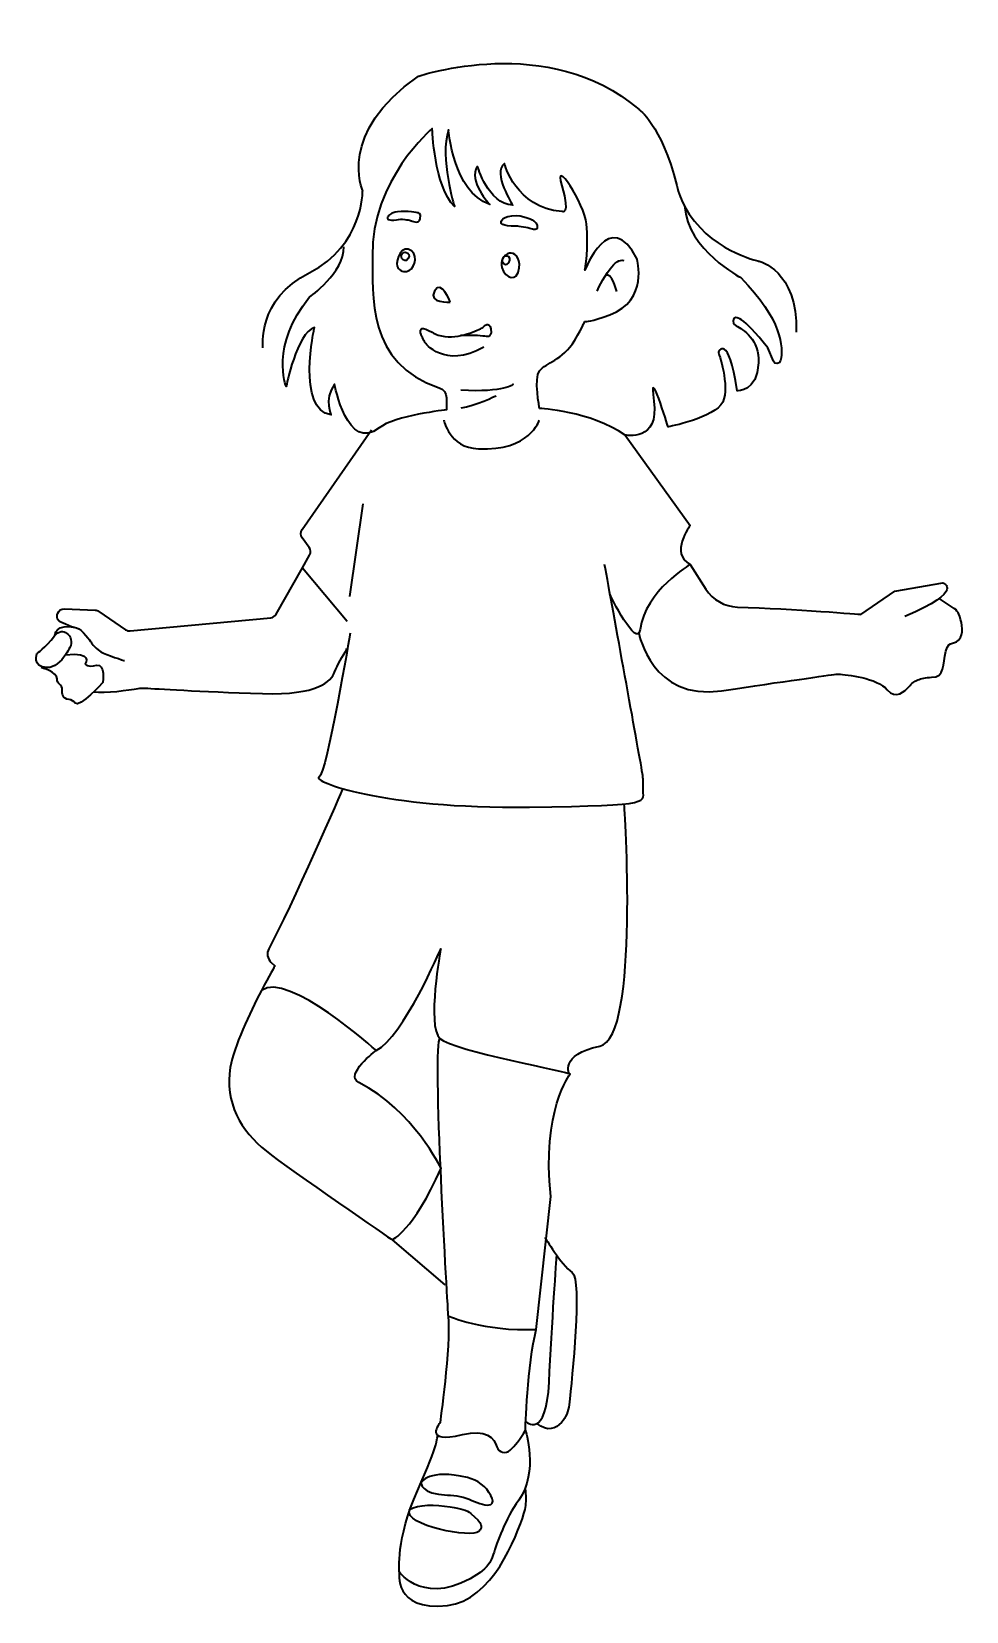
# Model space of a CAD drawing. Header units: inches. Extents: x -0.01 to 5.01, y 0 to 8.47.
import ezdxf

# ---------------------------------------------------------------- set-up
doc = ezdxf.new("R2010")
doc.units = ezdxf.units.IN
doc.header["$MEASUREMENT"] = 0
doc.layers.add('Layer 2', color=7, linetype='Continuous', lineweight=0)

msp = doc.modelspace()

# ---------------------------------------------------------------- linework, layer by layer
at = {"layer": 'Layer 2', "color": 250, "lineweight": 35, "true_color": 0x221f20}
for p, q in [((1.7712, 5.9405), (1.7014, 5.4436)), ((1.4482, 5.5968), (1.6889, 5.3097)), ((1.9287, 1.9915), (2.2128, 1.75))]:
    msp.add_line(p, q, dxfattribs=at)
msp.add_lwpolyline([(2.5431, 7.2541)], dxfattribs=at)
for points, knots in [([(1.2361, 6.7778), (1.2361, 6.7778), (1.201, 7.0363), (1.4876, 7.1818), (1.7742, 7.3273), (1.7712, 7.6199), (1.7712, 7.6199), (1.7712, 7.6199), (1.6311, 7.9318), (2.0701, 8.2341), (2.0701, 8.2341), (2.7709, 8.4738), (3.2522, 8.0569), (3.2522, 8.0569), (3.3736, 7.9777), (3.4561, 7.6484), (3.4664, 7.6072), (3.481, 7.57), (3.4986, 7.5364), (3.6221, 7.3011), (3.8952, 7.2426), (3.8952, 7.2426), (3.8952, 7.2426), (4.1065, 7.196), (4.0972, 6.8604)], [0, 0, 0, 0, 1, 1, 1, 2, 2, 2, 3, 3, 3, 4, 4, 4, 5, 5, 5, 6, 6, 6, 7, 7, 7, 8, 8, 8, 8]), ([(3.4986, 7.5364), (3.5137, 7.3025), (3.8007, 7.1536), (3.8007, 7.1536), (4.0212, 6.9289), (4.0293, 6.7796), (4.0129, 6.7083), (4.0085, 6.689), (3.982, 6.6866), (3.9745, 6.7049), (3.9745, 6.7049), (3.9451, 6.7762), (3.9451, 6.7762), (3.8069, 6.9515), (3.7697, 6.9509), (3.7605, 6.9299), (3.7547, 6.9168), (3.7617, 6.9016), (3.7746, 6.8953), (3.8117, 6.8773), (3.9001, 6.8212), (3.8952, 6.6967), (3.889, 6.5392), (3.7808, 6.5471), (3.7808, 6.5471), (3.7341, 6.8613), (3.6789, 6.7543), (3.6789, 6.7543), (3.6789, 6.7543), (3.744, 6.5717), (3.7026, 6.4862), (3.6611, 6.4006), (3.4097, 6.3528), (3.4097, 6.3528), (3.4097, 6.3528), (3.3011, 6.7124), (3.3333, 6.4917), (3.3656, 6.2709), (3.1795, 6.309), (3.1795, 6.309), (2.9953, 6.437), (2.7201, 6.4519), (2.7201, 6.4519), (2.7201, 6.4519), (2.6886, 6.614), (2.7201, 6.6533), (2.757, 6.6994), (2.8395, 6.7075), (2.9097, 6.8186), (3.0123, 6.9809), (2.8889, 6.8751), (3.0973, 6.9536), (3.3057, 7.0322), (3.2436, 7.2523), (3.2436, 7.2523), (3.0973, 7.5417), (2.9639, 7.1944), (2.9639, 7.1944), (2.9639, 7.1944), (2.9854, 7.3177), (2.9722, 7.4431), (2.9611, 7.5486), (2.7923, 7.8134), (2.8397, 7.6469), (2.887, 7.4803), (2.8397, 7.509), (2.8397, 7.509), (2.5927, 7.5266), (2.5319, 7.7653), (2.5319, 7.7653), (2.4648, 7.7172), (2.5766, 7.5417), (2.5766, 7.5417), (2.4432, 7.5507), (2.3875, 7.75), (2.3875, 7.75), (2.3322, 7.6774), (2.4528, 7.5458), (2.4528, 7.5458), (2.2561, 7.6151), (2.2319, 7.9458), (2.2319, 7.9458), (2.1821, 7.7977), (2.2639, 7.5347), (2.2639, 7.5347), (2.154, 7.6424), (2.1445, 7.9532), (2.1445, 7.9532), (2.1445, 7.9532), (1.8183, 7.6822), (1.8231, 7.267), (1.8253, 7.0689), (1.7919, 6.6885), (2.181, 6.5629), (2.2044, 6.5553), (2.2205, 6.5339), (2.2205, 6.5093), (2.2205, 6.5093), (2.2205, 6.4444), (2.2205, 6.4444), (2.2205, 6.4444), (1.9407, 6.4128), (1.8592, 6.3474), (1.6898, 6.2113), (1.6201, 6.5823), (1.6201, 6.5823), (1.5598, 6.4939), (1.6028, 6.4167), (1.6028, 6.4167), (1.4127, 6.445), (1.5125, 6.8861), (1.5125, 6.8861), (1.4175, 6.8566), (1.3611, 6.5694), (1.3611, 6.5694), (1.3611, 6.5694), (1.2715, 6.7882), (1.4864, 7.0499), (1.4864, 7.0499), (1.6742, 7.1807), (1.6695, 7.3191)], [0, 0, 0, 0, 1, 1, 1, 2, 2, 2, 3, 3, 3, 4, 4, 4, 5, 5, 5, 6, 6, 6, 7, 7, 7, 8, 8, 8, 9, 9, 9, 10, 10, 10, 11, 11, 11, 12, 12, 12, 13, 13, 13, 14, 14, 14, 15, 15, 15, 16, 16, 16, 17, 17, 17, 18, 18, 18, 19, 19, 19, 20, 20, 20, 21, 21, 21, 22, 22, 22, 23, 23, 23, 24, 24, 24, 25, 25, 25, 26, 26, 26, 27, 27, 27, 28, 28, 28, 29, 29, 29, 30, 30, 30, 31, 31, 31, 32, 32, 32, 33, 33, 33, 34, 34, 34, 35, 35, 35, 36, 36, 36, 37, 37, 37, 38, 38, 38, 39, 39, 39, 40, 40, 40, 40]), ([(1.9097, 7.4659), (1.905, 7.468), (1.9031, 7.4735), (1.9052, 7.4783), (1.9097, 7.4878), (1.9222, 7.5027), (1.9577, 7.5072), (2.011, 7.5139), (2.067, 7.5015), (2.067, 7.5015), (2.067, 7.5015), (2.0866, 7.5017), (2.0801, 7.4694), (2.0744, 7.4415), (2.0419, 7.4542), (2.0331, 7.4582), (2.0313, 7.459), (2.0295, 7.4596), (2.0276, 7.4601), (2.0168, 7.463), (1.9807, 7.4713), (1.9522, 7.4643), (1.9312, 7.4592), (1.9173, 7.4626), (1.9097, 7.4659)], [0, 0, 0, 0, 1, 1, 1, 2, 2, 2, 3, 3, 3, 4, 4, 4, 5, 5, 5, 6, 6, 6, 7, 7, 7, 8, 8, 8, 8]), ([(2.6913, 7.4117), (2.6982, 7.4101), (2.7053, 7.4141), (2.7074, 7.4209), (2.7137, 7.4416), (2.6898, 7.4577), (2.6898, 7.4577), (2.6898, 7.4577), (2.6344, 7.4928), (2.5712, 7.486), (2.508, 7.4792), (2.5139, 7.4479), (2.5139, 7.4479), (2.5139, 7.4479), (2.5126, 7.4274), (2.5948, 7.43), (2.5948, 7.43), (2.6437, 7.426), (2.6683, 7.4182), (2.6786, 7.4149), (2.6861, 7.4129), (2.6913, 7.4117)], [0, 0, 0, 0, 1, 1, 1, 2, 2, 2, 3, 3, 3, 4, 4, 4, 5, 5, 5, 6, 6, 6, 7, 7, 7, 7]), ([(2.0059, 7.1861), (1.9872, 7.1832), (1.9615, 7.1965), (1.9566, 7.2148), (1.9472, 7.2505), (1.9842, 7.339), (2.034, 7.2966), (2.0704, 7.2655), (2.0471, 7.1925), (2.0059, 7.1861)], [0, 0, 0, 0, 1, 1, 1, 2, 2, 2, 3, 3, 3, 3]), ([(2.0051, 7.2894), (1.9871, 7.2943), (1.9722, 7.2736), (1.9811, 7.2572), (1.9892, 7.2423), (2.0036, 7.2399), (2.0139, 7.2541), (2.0276, 7.2731), (2.0165, 7.2863), (2.0051, 7.2894)], [0, 0, 0, 0, 1, 1, 1, 2, 2, 2, 3, 3, 3, 3]), ([(2.5184, 7.2088), (2.5092, 7.2412), (2.5265, 7.277), (2.5593, 7.2847), (2.5814, 7.2899), (2.6198, 7.2664), (2.6111, 7.2056), (2.6001, 7.1278), (2.5368, 7.1444), (2.5184, 7.2088)], [0, 0, 0, 0, 1, 1, 1, 2, 2, 2, 3, 3, 3, 3]), ([(2.5465, 7.2688), (2.5286, 7.2737), (2.5137, 7.253), (2.5225, 7.2366), (2.5307, 7.2217), (2.5451, 7.2193), (2.5553, 7.2335)], [0, 0, 0, 0, 1, 1, 1, 2, 2, 2, 2]), ([(2.5553, 7.2335), (2.5691, 7.2525), (2.558, 7.2657), (2.5465, 7.2688), (2.5286, 7.2737), (2.5137, 7.253), (2.5225, 7.2366)], [0, 0, 0, 0, 1, 1, 1, 2, 2, 2, 2]), ([(3.0288, 7.0817), (3.0288, 7.0817), (3.0606, 7.1512), (3.0987, 7.2002), (3.1228, 7.2313), (3.1495, 7.2541), (3.172, 7.2457)], [0, 0, 0, 0, 1, 1, 1, 2, 2, 2, 2]), ([(2.2407, 7.0223), (2.2407, 7.0223), (2.1202, 7.0143), (2.1566, 7.0814), (2.1929, 7.1485), (2.2407, 7.0223), (2.2407, 7.0223)], [0, 0, 0, 0, 1, 1, 1, 2, 2, 2, 2]), ([(2.4215, 6.7815), (2.2077, 6.659), (2.1051, 6.8056), (2.1051, 6.8056), (2.1051, 6.8056), (2.0309, 6.9271), (2.1438, 6.8604), (2.1542, 6.8542), (2.1651, 6.8494), (2.1761, 6.8458), (2.2693, 6.8153), (2.3795, 6.8673), (2.4091, 6.8828), (2.4132, 6.885), (2.417, 6.8876), (2.4204, 6.8909), (2.4304, 6.9007), (2.4578, 6.9213), (2.4606, 6.8594), (2.4612, 6.8459), (2.4492, 6.8353), (2.4358, 6.8377), (2.4141, 6.8416), (2.3732, 6.8446), (2.2959, 6.8424)], [0, 0, 0, 0, 1, 1, 1, 2, 2, 2, 3, 3, 3, 4, 4, 4, 5, 5, 5, 6, 6, 6, 7, 7, 7, 8, 8, 8, 8]), ([(2.2069, 6.3889), (2.2069, 6.3889), (2.2336, 6.2425), (2.3922, 6.2351), (2.6688, 6.2221), (2.7194, 6.3889), (2.7194, 6.3889)], [0, 0, 0, 0, 1, 1, 1, 2, 2, 2, 2]), ([(0.1416, 5.3117), (0.1416, 5.3117), (0.1416, 5.3117), (0.1416, 5.3117), (0.1182, 5.3369), (0.1371, 5.3779), (0.1715, 5.3764), (0.1715, 5.3764), (0.3361, 5.3694), (0.3361, 5.3694), (0.3434, 5.3691), (0.3504, 5.3667), (0.3564, 5.3626), (0.3564, 5.3626), (0.4982, 5.2649), (0.4982, 5.2649), (0.5056, 5.2598), (0.5147, 5.2574), (0.5236, 5.2582), (0.5236, 5.2582), (1.278, 5.3288), (1.278, 5.3288), (1.2905, 5.33), (1.3017, 5.3372), (1.3079, 5.3482), (1.3079, 5.3482), (1.4482, 5.5968), (1.4482, 5.5968), (1.4482, 5.5968), (1.4864, 5.6645), (1.4864, 5.6645), (1.4938, 5.6777), (1.4929, 5.694), (1.484, 5.7062), (1.484, 5.7062), (1.4468, 5.757), (1.4468, 5.757), (1.4371, 5.7703), (1.4369, 5.7882), (1.4463, 5.8017), (1.4463, 5.8017), (1.819, 6.3371), (1.819, 6.3371)], [0, 0, 0, 0, 1, 1, 1, 2, 2, 2, 3, 3, 3, 4, 4, 4, 5, 5, 5, 6, 6, 6, 7, 7, 7, 8, 8, 8, 9, 9, 9, 10, 10, 10, 11, 11, 11, 12, 12, 12, 13, 13, 13, 14, 14, 14, 14]), ([(3.1795, 6.309), (3.1795, 6.309), (3.5283, 5.8233), (3.5283, 5.8233), (3.5283, 5.8233), (3.4158, 5.6717), (3.5283, 5.6153), (3.5283, 5.6153), (3.2875, 5.4738), (3.2597, 5.2653), (3.2451, 5.1557), (3.0973, 5.4532), (3.0973, 5.4532)], [0, 0, 0, 0, 1, 1, 1, 2, 2, 2, 3, 3, 3, 4, 4, 4, 4]), ([(1.7042, 5.2458), (1.7042, 5.2458), (1.5777, 4.4915), (1.5371, 4.473), (1.4964, 4.4546), (1.8703, 4.3029), (2.6655, 4.3128), (3.36, 4.3214), (3.2717, 4.3387), (3.2755, 4.4119), (3.277, 4.4388), (3.2769, 4.4656), (3.2724, 4.4921), (3.2475, 4.6407), (3.1137, 5.3678), (3.0694, 5.6153)], [0, 0, 0, 0, 1, 1, 1, 2, 2, 2, 3, 3, 3, 4, 4, 4, 5, 5, 5, 5]), ([(3.5283, 5.6153), (3.5283, 5.6153), (3.6124, 5.483), (3.6124, 5.483), (3.6494, 5.4248), (3.7127, 5.3884), (3.7817, 5.3862), (4.0894, 5.3763), (4.4444, 5.3472), (4.4444, 5.3472), (4.4444, 5.3472), (4.6264, 5.4722), (4.6264, 5.4722), (4.6264, 5.4722), (4.8833, 5.5158), (4.8833, 5.5158), (4.8833, 5.5158), (5.0103, 5.4764), (4.6806, 5.3347)], [0, 0, 0, 0, 1, 1, 1, 2, 2, 2, 3, 3, 3, 4, 4, 4, 5, 5, 5, 6, 6, 6, 6]), ([(3.2534, 5.244), (3.2534, 5.244), (3.3225, 4.8815), (3.6963, 4.9371), (4.0334, 4.9872), (4.2687, 5.0204), (4.3116, 5.0264), (4.3165, 5.0271), (4.3214, 5.0272), (4.3264, 5.0268), (4.3644, 5.0237), (4.5319, 5.0064), (4.5853, 4.9427), (4.6307, 4.8886), (4.6807, 4.9344), (4.7028, 4.9606), (4.7154, 4.9755), (4.7309, 4.9876), (4.7489, 4.9951), (4.7674, 5.0027), (4.7927, 5.0097), (4.8228, 5.0093), (4.8986, 5.0083), (4.8799, 5.0801), (4.9, 5.1494), (4.9198, 5.2177), (4.9492, 5.1732), (4.9784, 5.2232), (4.9992, 5.2588), (4.9817, 5.3169), (4.97, 5.3474), (4.965, 5.3603), (4.9561, 5.3711), (4.9447, 5.3787), (4.9447, 5.3787), (4.8642, 5.432), (4.8642, 5.432)], [0, 0, 0, 0, 1, 1, 1, 2, 2, 2, 3, 3, 3, 4, 4, 4, 5, 5, 5, 6, 6, 6, 7, 7, 7, 8, 8, 8, 9, 9, 9, 10, 10, 10, 11, 11, 11, 12, 12, 12, 12]), ([(0.0249, 5.1381), (0.0249, 5.1381), (-0.005, 5.0645), (0.0777, 5.0616), (0.1179, 5.0602), (0.152, 5.0941), (0.1764, 5.1294), (0.186, 5.1433), (0.1941, 5.1574), (0.2005, 5.1696), (0.2143, 5.1961), (0.2076, 5.2296), (0.1829, 5.2464), (0.1654, 5.2584), (0.1426, 5.2612), (0.1184, 5.231), (0.0655, 5.165), (0.0249, 5.1381), (0.0249, 5.1381)], [0, 0, 0, 0, 1, 1, 1, 2, 2, 2, 3, 3, 3, 4, 4, 4, 5, 5, 5, 6, 6, 6, 6]), ([(0.1416, 5.3117), (0.1416, 5.3117), (0.2062, 5.2806), (0.2358, 5.2743), (0.2653, 5.2681), (0.3139, 5.1986), (0.3139, 5.1986), (0.3139, 5.1986), (0.3257, 5.1732), (0.3667, 5.1467), (0.3941, 5.1289), (0.4934, 5.099), (0.4934, 5.099)], [0, 0, 0, 0, 1, 1, 1, 2, 2, 2, 3, 3, 3, 4, 4, 4, 4]), ([(0.1764, 5.1294), (0.3302, 5.1483), (0.2817, 5.0825), (0.2817, 5.0825), (0.2817, 5.0825), (0.2944, 5.0611), (0.3431, 5.0736), (0.3917, 5.0861), (0.377, 4.9812), (0.377, 4.9812), (0.377, 4.9812), (0.2498, 4.8437), (0.2294, 4.8708), (0.2213, 4.8816), (0.2091, 4.8879), (0.1958, 4.8899), (0.1612, 4.895), (0.1565, 4.9209), (0.1586, 4.9416), (0.1598, 4.9545), (0.1535, 4.9663), (0.143, 4.974), (0.1369, 4.9785), (0.1319, 4.9866), (0.1319, 5.001), (0.1321, 5.0381), (0.0463, 5.0616), (0.0463, 5.0616)], [0, 0, 0, 0, 1, 1, 1, 2, 2, 2, 3, 3, 3, 4, 4, 4, 5, 5, 5, 6, 6, 6, 7, 7, 7, 8, 8, 8, 9, 9, 9, 9]), ([(0.3278, 4.9316), (0.3908, 4.9218), (0.5182, 4.9414), (0.566, 4.9495), (0.5787, 4.9516), (0.5915, 4.9523), (0.6043, 4.9514), (0.6675, 4.9471), (0.8821, 4.9337), (1.2344, 4.9218), (1.5295, 4.9118), (1.6031, 4.9889), (1.6205, 5.037), (1.6349, 5.0766), (1.6633, 5.1228), (1.6861, 5.1582), (1.6861, 5.1582), (1.6793, 5.1582), (1.6793, 5.1582)], [0, 0, 0, 0, 1, 1, 1, 2, 2, 2, 3, 3, 3, 4, 4, 4, 5, 5, 5, 6, 6, 6, 6]), ([(1.6648, 4.4121), (1.6648, 4.4121), (1.3867, 3.7734), (1.2673, 3.5532), (1.2544, 3.5294), (1.2594, 3.5), (1.2792, 3.4816), (1.2792, 3.4816), (1.3006, 3.4619), (1.3006, 3.4619), (1.3006, 3.4619), (1.269, 3.4073), (1.2286, 3.3296), (1.1654, 3.208), (1.0805, 3.0299), (1.0608, 2.9164), (1.0286, 2.7303), (1.1198, 2.5726), (1.2529, 2.468), (1.386, 2.3633), (1.9287, 1.9915), (1.9287, 1.9915), (1.9287, 1.9915), (2.0397, 2.0335), (2.1917, 2.375), (2.1917, 2.375), (2.043, 2.6851), (1.751, 2.835), (1.67, 2.8766), (1.8431, 3.0069), (1.8431, 3.0069), (1.8431, 3.0069), (1.3667, 3.4366), (1.2286, 3.3296)], [0, 0, 0, 0, 1, 1, 1, 2, 2, 2, 3, 3, 3, 4, 4, 4, 5, 5, 5, 6, 6, 6, 7, 7, 7, 8, 8, 8, 9, 9, 9, 10, 10, 10, 11, 11, 11, 11]), ([(1.8431, 3.0069), (1.991, 3.0804), (2.1903, 3.5528), (2.1903, 3.5528), (2.1903, 3.5528), (2.1134, 3.1391), (2.1855, 3.0715), (2.2576, 3.0039), (2.8915, 2.8907), (2.8841, 2.8806), (2.8767, 2.8704), (2.8252, 2.9892), (3.0428, 3.0299), (3.2604, 3.0706), (3.1745, 4.3309), (3.1745, 4.3309)], [0, 0, 0, 0, 1, 1, 1, 2, 2, 2, 3, 3, 3, 4, 4, 4, 5, 5, 5, 5]), ([(2.1855, 3.0715), (2.139, 3.061), (2.2292, 1.5833), (2.2292, 1.5833), (2.2292, 1.5833), (2.4197, 1.4986), (2.7029, 1.5105), (2.7029, 1.5105), (2.7805, 2.2237), (2.7805, 2.2237), (2.7301, 2.6817), (2.8841, 2.8806), (2.8841, 2.8806)], [0, 0, 0, 0, 1, 1, 1, 2, 2, 2, 3, 3, 3, 4, 4, 4, 4]), ([(2.7502, 2.0032), (2.7502, 2.0032), (2.834, 1.8596), (2.8958, 1.8153), (2.9492, 1.777), (2.8949, 1.25), (2.879, 1.1067), (2.8752, 1.0715), (2.8615, 1.0377), (2.8375, 1.0116), (2.8086, 0.9801), (2.7638, 0.957), (2.7054, 1.0062)], [0, 0, 0, 0, 1, 1, 1, 2, 2, 2, 3, 3, 3, 4, 4, 4, 4]), ([(2.6444, 1.016), (2.6444, 1.016), (2.7569, 0.9158), (2.7715, 1.2267), (2.7861, 1.5375), (2.8121, 1.9023), (2.8121, 1.9023)], [0, 0, 0, 0, 1, 1, 1, 2, 2, 2, 2]), ([(2.2292, 1.5833), (2.2455, 1.4167), (2.1855, 1.0081), (2.1855, 1.0081), (2.1855, 1.0081), (2.0893, 0.8935), (2.3064, 0.9466), (2.433, 0.9776), (2.4769, 0.9277), (2.4914, 0.8808), (2.501, 0.8499), (2.5392, 0.8396), (2.5625, 0.862), (2.5873, 0.8858), (2.6163, 0.9206), (2.6444, 0.9708), (2.6444, 0.9708), (2.6539, 1.3244), (2.7029, 1.5105)], [0, 0, 0, 0, 1, 1, 1, 2, 2, 2, 3, 3, 3, 4, 4, 4, 5, 5, 5, 6, 6, 6, 6]), ([(2.6444, 0.9708), (2.6444, 0.9708), (2.7167, 0.7466), (2.6083, 0.5941), (2.5356, 0.4917), (2.4924, 0.3707), (2.4718, 0.3022), (2.46, 0.2629), (2.4348, 0.229), (2.4008, 0.2059), (2.1098, 0.0076), (1.9678, 0.2096), (1.9678, 0.2096), (1.9678, 0.2096), (1.9498, 0.3896), (2.065, 0.6442), (2.1833, 0.9056), (2.1722, 0.9433), (2.1722, 0.9433)], [0, 0, 0, 0, 1, 1, 1, 2, 2, 2, 3, 3, 3, 4, 4, 4, 5, 5, 5, 6, 6, 6, 6]), ([(2.2261, 0.622), (2.0802, 0.6252), (2.0846, 0.6881), (2.0846, 0.6881), (2.0846, 0.6881), (2.1246, 0.7656), (2.3334, 0.7156), (2.3871, 0.7027), (2.434, 0.6678), (2.4592, 0.6186), (2.4702, 0.5972), (2.4741, 0.5779), (2.4583, 0.5711), (2.4365, 0.5618), (2.3937, 0.5765), (2.3575, 0.5928), (2.3162, 0.6114), (2.2714, 0.621), (2.2261, 0.622)], [0, 0, 0, 0, 1, 1, 1, 2, 2, 2, 3, 3, 3, 4, 4, 4, 5, 5, 5, 6, 6, 6, 6]), ([(1.9678, 0.2096), (1.9678, 0.2096), (1.9314, -0.0024), (2.2258, 0.0298), (2.466, 0.0561), (2.5966, 0.3978), (2.6366, 0.5227), (2.6456, 0.551), (2.6493, 0.5807), (2.6475, 0.6104), (2.6475, 0.6104), (2.6444, 0.663), (2.6444, 0.663)], [0, 0, 0, 0, 1, 1, 1, 2, 2, 2, 3, 3, 3, 4, 4, 4, 4]), ([(2.0228, 0.5448), (1.9847, 0.4551), (2.3648, 0.3896), (2.3939, 0.426), (2.4167, 0.4545), (2.4169, 0.4663), (2.3521, 0.5233), (2.3287, 0.5439), (2.298, 0.5471), (2.2415, 0.5581), (2.1614, 0.5735), (2.0687, 0.5713), (2.0228, 0.5448)], [0, 0, 0, 0, 1, 1, 1, 2, 2, 2, 3, 3, 3, 4, 4, 4, 4])]:
    msp.add_open_spline(points, degree=3, knots=knots, dxfattribs=at)
for points in [[(3.1347, 7.0792), (3.1347, 7.0792), (3.1073, 7.187), (3.074, 7.1646)], [(2.5801, 6.5823), (2.5801, 6.5823), (2.533, 6.5361), (2.2973, 6.5496)], [(2.4871, 6.5186), (2.4871, 6.5186), (2.374, 6.463), (2.2973, 6.4537)], [(0.1184, 5.231), (0.1184, 5.231), (0.1216, 5.3061), (0.2358, 5.2743)]]:
    msp.add_open_spline(points, degree=3, dxfattribs=at)

doc.saveas('drawing.dxf')
